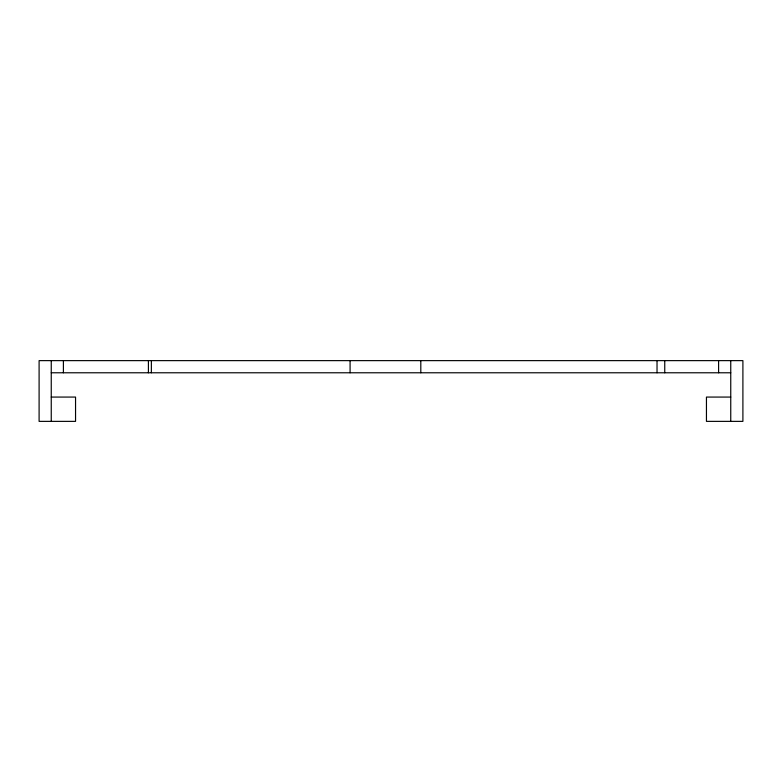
<?xml version="1.0" encoding="UTF-8"?>
<svg xmlns="http://www.w3.org/2000/svg" width="782" height="782" viewBox="0 0 782 782"><rect width="100%" height="100%" fill="white"/><g stroke="black" fill="none" stroke-linecap="round" stroke-linejoin="round"><path stroke-width="1.17" d="M51.25 372.779L730.75 372.779M51.25 397.07L75.551 397.07L75.551 421.371L39.1 421.371L39.1 360.629L742.9 360.629L742.9 421.371L706.449 421.371L706.449 397.07L730.75 397.07M730.75 360.629L730.75 421.371M718.599 360.629L718.599 372.779M664.749 360.629L664.749 372.779M657.027 360.629L657.027 372.779M420.804 360.629L420.804 372.779M350.082 360.629L350.082 372.779M151.366 360.629L151.366 372.779M148.414 360.629L148.414 372.779M63.401 360.629L63.401 372.779M51.25 360.629L51.25 421.371"/></g></svg>
